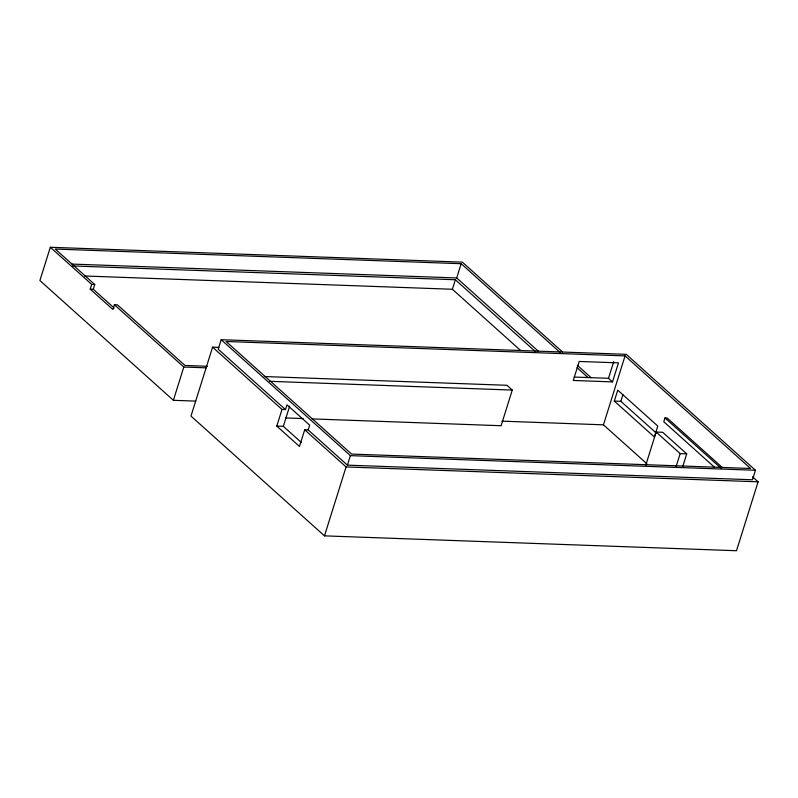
<?xml version="1.0" encoding="UTF-8"?>
<svg xmlns="http://www.w3.org/2000/svg" width="798" height="798" viewBox="0 0 798 798"><rect width="100%" height="100%" fill="white"/><g stroke="black" fill="none" stroke-linecap="round" stroke-linejoin="round"><path stroke-width="1.2" d="M562.47 351.958L462.351 262.143L50.324 247.27L39.9 280.537L173.385 400.307L195.789 401.115M207.4 366.272L184.996 365.464L117.456 304.866L114.403 304.756L112.907 309.504L90.214 289.145L91.71 284.397L50.324 247.27M114.144 307.988L93.266 289.255L94.763 284.507L55.252 249.056L461.174 263.709L560.336 352.676M173.385 400.307L183.809 367.03L114.403 304.756M218.802 347.399L212.587 347.17L190.991 416.097L324.477 535.857L736.504 550.73L758.1 481.812L752.534 476.815M221.196 339.709L218.213 349.215L285.485 409.574L286.981 404.825L309.674 425.184L308.178 429.932L347.419 465.144L752.474 479.768L755.457 470.261L626.24 354.332L221.196 339.709L350.402 455.638L755.457 470.261M308.178 429.932L304.696 429.813L299.479 446.451L276.786 426.092L282.003 409.454L212.587 347.17M301.484 442.611L283.33 426.322L289.654 406.122M324.477 535.857L346.073 466.94L304.696 429.813M347.419 465.144L350.402 455.638M520.645 350.522L452.376 289.265L455.349 279.759L72.558 265.943M538.261 351.14L456.705 277.963L461.174 263.709M264.228 376.526L506.939 385.284L512.276 390.072L501.104 425.723L311.918 418.9M612.505 381.883L573.263 380.466L579.228 361.454L618.47 362.871L612.505 381.883L608.505 378.292L613.712 361.654M646.899 463.788L603.458 424.825L625.063 355.898L226.113 341.494L351.589 454.072L750.539 468.476L625.063 355.898M614.32 401.075L617.752 390.142L657.791 426.072L654.37 437.005L614.32 401.075L620.864 401.304L656.355 433.154M620.864 401.304L622.919 394.751M645.722 465.324L656.146 432.047L662.689 432.287L686.719 453.843L682.619 466.91M722.459 467.638L667.158 418.022L664.973 417.943L663.786 421.753L714.479 467.229M676.076 466.68L680.175 453.603L656.146 432.047M71.95 264.078L456.705 277.963M84.498 275.988L452.376 289.265M91.71 284.397L94.763 284.507M90.214 289.145L93.266 289.255M574.171 377.055L608.505 378.292M183.809 367.03L206.173 367.838M269.574 381.314L512.276 390.072M282.003 409.454L285.485 409.574M501.952 421.154L603.458 424.825M285.784 417.953L303.21 418.581M276.786 426.092L283.33 426.322M680.175 453.603L686.719 453.843M346.073 466.94L758.1 481.812M664.973 417.943L721.202 468.386M577.303 365.265L591.208 377.743M577.014 367.639L588.136 377.624M455.349 279.759L535.618 351.768"/></g></svg>
